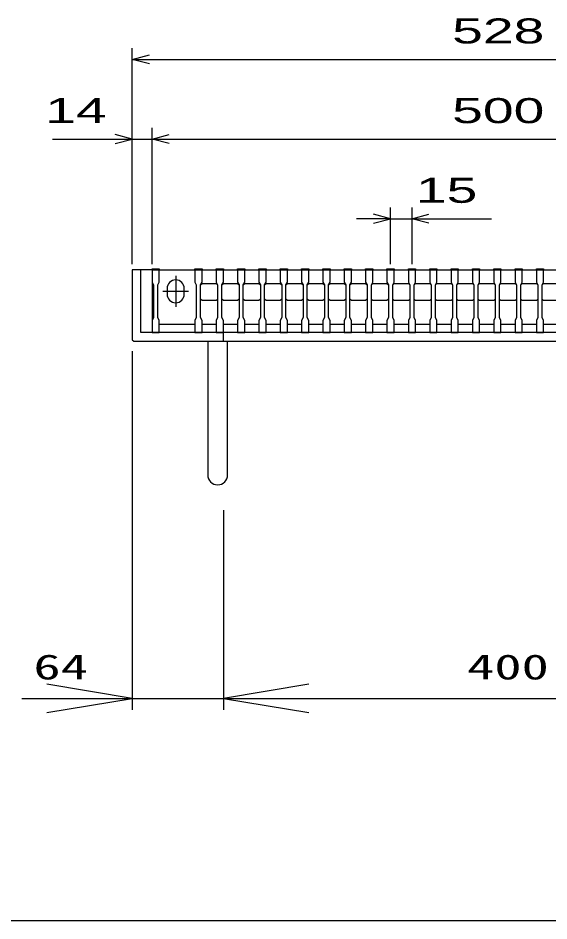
# Model space of a CAD drawing. Units: millimetres, scale not verified. Extents: x -1456 to 1389, y -1026 to 839.
# Drawn here: x -1077 to -704, y -921 to -287 of the extents above; entities that cross this region are included whole.
import ezdxf
from ezdxf.enums import TextEntityAlignment as Align

# ---------------------------------------------------------------- set-up
doc = ezdxf.new("R2010")
doc.units = ezdxf.units.MM
doc.header["$LTSCALE"] = 8
for name, color, linetype, lineweight in [('0_2', 150, 'Continuous', 25), ('16', 3, 'Continuous', 25), ('19', 6, 'Continuous', 25), ('22', 4, 'Continuous', 25)]:
    doc.layers.add(name, color=color, linetype=linetype, lineweight=lineweight)
doc.styles.add('ベクトル', font='')
doc.styles.add('ＭＳ ゴシック', font='')
doc.styles.get('ベクトル').set_extended_font_data('ベクトル')
doc.styles.get('ＭＳ ゴシック').set_extended_font_data('MS Gothic')

# ---------------------------------------------------------------- blocks, each defined once
blk = doc.blocks.new('open_arrow')
at = {"color": 0, "linetype": 'Continuous', "lineweight": -2}
blk.add_lwpolyline([(7.5, 1.25), (0, 0), (7.5, -1.25)], dxfattribs=at)

msp = doc.modelspace()

# ---------------------------------------------------------------- linework, layer by layer
at = {"layer": '0_2'}
msp.add_line((1388.8, -921.2), (-1379.2, -921.2), dxfattribs=at)
at = {"layer": '16'}
for p, q in [((-983, -463.691), (-983, -462.991)), ((-983, -462.991), (-978, -462.991)), ((-978, -462.991), (-978, -463.691)), ((-953, -463.691), (-953, -462.991)), ((-953, -462.991), (-948, -462.991)), ((-948, -462.991), (-948, -463.691)), ((-938, -463.691), (-938, -462.991)), ((-938, -462.991), (-933, -462.991)), ((-933, -462.991), (-933, -463.691)), ((-923, -463.691), (-923, -462.991)), ((-923, -462.991), (-918, -462.991)), ((-918, -462.991), (-918, -463.691)), ((-908, -463.691), (-908, -462.991)), ((-908, -462.991), (-903, -462.991)), ((-903, -462.991), (-903, -463.691)), ((-893, -463.691), (-893, -462.991)), ((-893, -462.991), (-888, -462.991)), ((-888, -462.991), (-888, -463.691)), ((-878, -463.691), (-878, -462.991)), ((-878, -462.991), (-873, -462.991)), ((-873, -462.991), (-873, -463.691)), ((-863, -463.691), (-863, -462.991)), ((-863, -462.991), (-858, -462.991)), ((-858, -462.991), (-858, -463.691)), ((-848, -463.691), (-848, -462.991)), ((-848, -462.991), (-843, -462.991)), ((-843, -462.991), (-843, -463.691)), ((-833, -463.691), (-833, -462.991)), ((-833, -462.991), (-828, -462.991)), ((-828, -462.991), (-828, -463.691)), ((-818, -463.691), (-818, -462.991)), ((-818, -462.991), (-813, -462.991)), ((-813, -462.991), (-813, -463.691)), ((-803, -463.691), (-803, -462.991)), ((-803, -462.991), (-798, -462.991)), ((-798, -462.991), (-798, -463.691)), ((-788, -463.691), (-788, -462.991)), ((-788, -462.991), (-783, -462.991)), ((-783, -462.991), (-783, -463.691)), ((-773, -463.691), (-773, -462.991)), ((-773, -462.991), (-768, -462.991)), ((-768, -462.991), (-768, -463.691)), ((-758, -463.691), (-758, -462.991)), ((-758, -462.991), (-753, -462.991)), ((-753, -462.991), (-753, -463.691)), ((-743, -463.691), (-743, -462.991)), ((-743, -462.991), (-738, -462.991)), ((-738, -462.991), (-738, -463.691)), ((-728, -463.691), (-728, -462.991)), ((-728, -462.991), (-723, -462.991)), ((-723, -462.991), (-723, -463.691)), ((-713, -463.691), (-713, -462.991)), ((-713, -462.991), (-708, -462.991)), ((-708, -462.991), (-708, -463.691)), ((-983, -463.691), (-983, -472.191)), ((-978, -463.691), (-983, -463.691)), ((-983, -463.691), (-983, -501.691)), ((-983, -463.691), (-483, -463.691)), ((-979, -463.691), (-954, -463.691)), ((-978, -472.191), (-978, -463.691)), ((-966.5, -467.691), (-966.5, -489.691)), ((-953, -463.691), (-953, -472.191)), ((-948, -463.691), (-953, -463.691)), ((-948, -472.191), (-948, -463.691)), ((-938, -463.691), (-938, -472.191)), ((-933, -463.691), (-938, -463.691)), ((-933, -472.191), (-933, -463.691)), ((-923, -463.691), (-923, -472.191)), ((-918, -463.691), (-923, -463.691)), ((-918, -472.191), (-918, -463.691)), ((-908, -463.691), (-908, -472.191)), ((-903, -463.691), (-908, -463.691)), ((-903, -472.191), (-903, -463.691)), ((-893, -463.691), (-893, -472.191)), ((-888, -463.691), (-893, -463.691)), ((-888, -472.191), (-888, -463.691)), ((-878, -463.691), (-878, -472.191)), ((-873, -463.691), (-878, -463.691)), ((-873, -472.191), (-873, -463.691)), ((-863, -463.691), (-863, -472.191)), ((-858, -463.691), (-863, -463.691)), ((-858, -472.191), (-858, -463.691)), ((-848, -463.691), (-848, -472.191)), ((-843, -463.691), (-848, -463.691)), ((-843, -472.191), (-843, -463.691)), ((-833, -463.691), (-833, -472.191)), ((-828, -463.691), (-833, -463.691)), ((-828, -472.191), (-828, -463.691)), ((-818, -463.691), (-818, -472.191)), ((-813, -463.691), (-818, -463.691)), ((-813, -472.191), (-813, -463.691)), ((-803, -463.691), (-803, -472.191)), ((-798, -463.691), (-803, -463.691)), ((-798, -472.191), (-798, -463.691)), ((-788, -463.691), (-788, -472.191)), ((-783, -463.691), (-788, -463.691)), ((-783, -472.191), (-783, -463.691)), ((-773, -463.691), (-773, -472.191)), ((-768, -463.691), (-773, -463.691)), ((-768, -472.191), (-768, -463.691)), ((-758, -463.691), (-758, -472.191)), ((-753, -463.691), (-758, -463.691)), ((-753, -472.191), (-753, -463.691)), ((-743, -463.691), (-743, -472.191)), ((-738, -463.691), (-743, -463.691)), ((-738, -472.191), (-738, -463.691)), ((-728, -463.691), (-728, -472.191)), ((-723, -463.691), (-728, -463.691)), ((-723, -472.191), (-723, -463.691)), ((-713, -463.691), (-713, -472.191)), ((-708, -463.691), (-713, -463.691)), ((-708, -472.191), (-708, -463.691)), ((-983, -472.191), (-982, -474.191)), ((-982, -474.191), (-982, -497.191)), ((-979, -474.191), (-978, -472.191)), ((-979, -497.191), (-979, -474.191)), ((-953, -472.191), (-952, -474.191)), ((-952, -474.191), (-952, -497.191)), ((-949, -474.191), (-948, -472.191)), ((-949, -474.191), (-948, -473.191)), ((-949, -497.191), (-949, -474.191)), ((-948, -473.191), (-938, -473.191)), ((-938, -472.191), (-937, -474.191)), ((-938, -473.191), (-937, -474.191)), ((-937, -474.191), (-937, -497.191)), ((-934, -474.191), (-933, -472.191)), ((-934, -474.191), (-933, -473.191)), ((-934, -497.191), (-934, -474.191)), ((-933, -473.191), (-923, -473.191)), ((-923, -472.191), (-922, -474.191)), ((-923, -473.191), (-922, -474.191)), ((-922, -474.191), (-922, -497.191)), ((-919, -474.191), (-918, -472.191)), ((-919, -474.191), (-918, -473.191)), ((-919, -497.191), (-919, -474.191)), ((-918, -473.191), (-908, -473.191)), ((-908, -472.191), (-907, -474.191)), ((-908, -473.191), (-907, -474.191)), ((-907, -474.191), (-907, -497.191)), ((-904, -474.191), (-903, -472.191)), ((-904, -474.191), (-903, -473.191)), ((-904, -497.191), (-904, -474.191)), ((-903, -473.191), (-893, -473.191)), ((-893, -472.191), (-892, -474.191)), ((-893, -473.191), (-892, -474.191)), ((-892, -474.191), (-892, -497.191)), ((-889, -474.191), (-888, -472.191)), ((-889, -474.191), (-888, -473.191)), ((-889, -497.191), (-889, -474.191)), ((-888, -473.191), (-878, -473.191)), ((-878, -472.191), (-877, -474.191)), ((-878, -473.191), (-877, -474.191)), ((-877, -474.191), (-877, -497.191)), ((-874, -474.191), (-873, -472.191)), ((-874, -474.191), (-873, -473.191)), ((-874, -497.191), (-874, -474.191)), ((-873, -473.191), (-863, -473.191)), ((-863, -472.191), (-862, -474.191)), ((-863, -473.191), (-862, -474.191)), ((-862, -474.191), (-862, -497.191)), ((-859, -474.191), (-858, -472.191)), ((-859, -474.191), (-858, -473.191)), ((-859, -497.191), (-859, -474.191)), ((-858, -473.191), (-848, -473.191)), ((-848, -472.191), (-847, -474.191)), ((-848, -473.191), (-847, -474.191)), ((-847, -474.191), (-847, -497.191)), ((-844, -474.191), (-843, -472.191)), ((-844, -474.191), (-843, -473.191)), ((-844, -497.191), (-844, -474.191)), ((-843, -473.191), (-833, -473.191)), ((-833, -472.191), (-832, -474.191)), ((-833, -473.191), (-832, -474.191)), ((-832, -474.191), (-832, -497.191)), ((-829, -474.191), (-828, -472.191)), ((-829, -474.191), (-828, -473.191)), ((-829, -497.191), (-829, -474.191)), ((-828, -473.191), (-818, -473.191)), ((-818, -472.191), (-817, -474.191)), ((-818, -473.191), (-817, -474.191)), ((-817, -474.191), (-817, -497.191)), ((-814, -474.191), (-813, -472.191)), ((-814, -474.191), (-813, -473.191)), ((-814, -497.191), (-814, -474.191)), ((-813, -473.191), (-803, -473.191)), ((-803, -472.191), (-802, -474.191)), ((-803, -473.191), (-802, -474.191)), ((-802, -474.191), (-802, -497.191)), ((-799, -474.191), (-798, -472.191)), ((-799, -474.191), (-798, -473.191)), ((-799, -497.191), (-799, -474.191)), ((-798, -473.191), (-788, -473.191)), ((-788, -472.191), (-787, -474.191)), ((-788, -473.191), (-787, -474.191)), ((-787, -474.191), (-787, -497.191)), ((-784, -474.191), (-783, -472.191)), ((-784, -474.191), (-783, -473.191)), ((-784, -497.191), (-784, -474.191)), ((-783, -473.191), (-773, -473.191)), ((-773, -472.191), (-772, -474.191)), ((-773, -473.191), (-772, -474.191)), ((-772, -474.191), (-772, -497.191)), ((-769, -474.191), (-768, -472.191)), ((-769, -474.191), (-768, -473.191)), ((-769, -497.191), (-769, -474.191)), ((-768, -473.191), (-758, -473.191)), ((-758, -472.191), (-757, -474.191)), ((-758, -473.191), (-757, -474.191)), ((-757, -474.191), (-757, -497.191)), ((-754, -474.191), (-753, -472.191)), ((-754, -474.191), (-753, -473.191)), ((-754, -497.191), (-754, -474.191)), ((-753, -473.191), (-743, -473.191)), ((-743, -472.191), (-742, -474.191)), ((-743, -473.191), (-742, -474.191)), ((-742, -474.191), (-742, -497.191)), ((-739, -474.191), (-738, -472.191)), ((-739, -474.191), (-738, -473.191)), ((-739, -497.191), (-739, -474.191)), ((-738, -473.191), (-728, -473.191)), ((-728, -472.191), (-727, -474.191)), ((-728, -473.191), (-727, -474.191)), ((-727, -474.191), (-727, -497.191)), ((-724, -474.191), (-723, -472.191)), ((-724, -474.191), (-723, -473.191)), ((-724, -497.191), (-724, -474.191)), ((-723, -473.191), (-713, -473.191)), ((-713, -472.191), (-712, -474.191)), ((-713, -473.191), (-712, -474.191)), ((-712, -474.191), (-712, -497.191)), ((-709, -474.191), (-708, -472.191)), ((-709, -474.191), (-708, -473.191)), ((-709, -497.191), (-709, -474.191)), ((-708, -473.191), (-698, -473.191)), ((-975.5, -478.691), (-957.5, -478.691)), ((-972.5, -476.691), (-972.5, -480.691)), ((-960.5, -480.691), (-960.5, -476.691)), ((-948, -485.191), (-949, -484.191)), ((-938, -485.191), (-948, -485.191)), ((-937, -484.191), (-938, -485.191)), ((-933, -485.191), (-934, -484.191)), ((-923, -485.191), (-933, -485.191)), ((-922, -484.191), (-923, -485.191)), ((-918, -485.191), (-919, -484.191)), ((-908, -485.191), (-918, -485.191)), ((-907, -484.191), (-908, -485.191)), ((-903, -485.191), (-904, -484.191)), ((-893, -485.191), (-903, -485.191)), ((-892, -484.191), (-893, -485.191)), ((-888, -485.191), (-889, -484.191)), ((-878, -485.191), (-888, -485.191)), ((-877, -484.191), (-878, -485.191)), ((-873, -485.191), (-874, -484.191)), ((-863, -485.191), (-873, -485.191)), ((-862, -484.191), (-863, -485.191)), ((-858, -485.191), (-859, -484.191)), ((-848, -485.191), (-858, -485.191)), ((-847, -484.191), (-848, -485.191)), ((-843, -485.191), (-844, -484.191)), ((-833, -485.191), (-843, -485.191)), ((-832, -484.191), (-833, -485.191)), ((-828, -485.191), (-829, -484.191)), ((-818, -485.191), (-828, -485.191)), ((-817, -484.191), (-818, -485.191)), ((-813, -485.191), (-814, -484.191)), ((-803, -485.191), (-813, -485.191)), ((-802, -484.191), (-803, -485.191)), ((-798, -485.191), (-799, -484.191)), ((-788, -485.191), (-798, -485.191)), ((-787, -484.191), (-788, -485.191)), ((-783, -485.191), (-784, -484.191)), ((-773, -485.191), (-783, -485.191)), ((-772, -484.191), (-773, -485.191)), ((-768, -485.191), (-769, -484.191)), ((-758, -485.191), (-768, -485.191)), ((-757, -484.191), (-758, -485.191)), ((-753, -485.191), (-754, -484.191)), ((-743, -485.191), (-753, -485.191)), ((-742, -484.191), (-743, -485.191)), ((-738, -485.191), (-739, -484.191)), ((-728, -485.191), (-738, -485.191)), ((-727, -484.191), (-728, -485.191)), ((-723, -485.191), (-724, -484.191)), ((-713, -485.191), (-723, -485.191)), ((-712, -484.191), (-713, -485.191)), ((-708, -485.191), (-709, -484.191)), ((-698, -485.191), (-708, -485.191)), ((-982, -497.191), (-983, -499.191)), ((-983, -499.191), (-983, -507.691)), ((-978, -499.191), (-979, -497.191)), ((-978, -507.691), (-978, -499.191)), ((-952, -497.191), (-953, -499.191)), ((-953, -499.191), (-953, -507.691)), ((-948, -499.191), (-949, -497.191)), ((-948, -507.691), (-948, -499.191)), ((-937, -497.191), (-938, -499.191)), ((-938, -499.191), (-938, -507.691)), ((-933, -499.191), (-934, -497.191)), ((-933, -507.691), (-933, -499.191)), ((-922, -497.191), (-923, -499.191)), ((-923, -499.191), (-923, -507.691)), ((-918, -499.191), (-919, -497.191)), ((-918, -507.691), (-918, -499.191)), ((-907, -497.191), (-908, -499.191)), ((-908, -499.191), (-908, -507.691)), ((-903, -499.191), (-904, -497.191)), ((-903, -507.691), (-903, -499.191)), ((-892, -497.191), (-893, -499.191)), ((-893, -499.191), (-893, -507.691)), ((-888, -499.191), (-889, -497.191)), ((-888, -507.691), (-888, -499.191)), ((-877, -497.191), (-878, -499.191)), ((-878, -499.191), (-878, -507.691)), ((-873, -499.191), (-874, -497.191)), ((-873, -507.691), (-873, -499.191)), ((-862, -497.191), (-863, -499.191)), ((-863, -499.191), (-863, -507.691)), ((-858, -499.191), (-859, -497.191)), ((-858, -507.691), (-858, -499.191)), ((-847, -497.191), (-848, -499.191)), ((-848, -499.191), (-848, -507.691)), ((-843, -499.191), (-844, -497.191)), ((-843, -507.691), (-843, -499.191)), ((-832, -497.191), (-833, -499.191)), ((-833, -499.191), (-833, -507.691)), ((-828, -499.191), (-829, -497.191)), ((-828, -507.691), (-828, -499.191)), ((-817, -497.191), (-818, -499.191)), ((-818, -499.191), (-818, -507.691)), ((-813, -499.191), (-814, -497.191)), ((-813, -507.691), (-813, -499.191)), ((-802, -497.191), (-803, -499.191)), ((-803, -499.191), (-803, -507.691)), ((-798, -499.191), (-799, -497.191)), ((-798, -507.691), (-798, -499.191)), ((-787, -497.191), (-788, -499.191)), ((-788, -499.191), (-788, -507.691)), ((-783, -499.191), (-784, -497.191)), ((-783, -507.691), (-783, -499.191)), ((-772, -497.191), (-773, -499.191)), ((-773, -499.191), (-773, -507.691)), ((-768, -499.191), (-769, -497.191)), ((-768, -507.691), (-768, -499.191)), ((-757, -497.191), (-758, -499.191)), ((-758, -499.191), (-758, -507.691)), ((-753, -499.191), (-754, -497.191)), ((-753, -507.691), (-753, -499.191)), ((-742, -497.191), (-743, -499.191)), ((-743, -499.191), (-743, -507.691)), ((-738, -499.191), (-739, -497.191)), ((-738, -507.691), (-738, -499.191)), ((-727, -497.191), (-728, -499.191)), ((-728, -499.191), (-728, -507.691)), ((-723, -499.191), (-724, -497.191)), ((-723, -507.691), (-723, -499.191)), ((-712, -497.191), (-713, -499.191)), ((-713, -499.191), (-713, -507.691)), ((-708, -499.191), (-709, -497.191)), ((-708, -507.691), (-708, -499.191)), ((-978, -501.691), (-953, -501.691)), ((-948, -501.691), (-938, -501.691)), ((-933, -501.691), (-923, -501.691)), ((-918, -501.691), (-908, -501.691)), ((-903, -501.691), (-893, -501.691)), ((-888, -501.691), (-878, -501.691)), ((-873, -501.691), (-863, -501.691)), ((-858, -501.691), (-848, -501.691)), ((-843, -501.691), (-833, -501.691)), ((-828, -501.691), (-818, -501.691)), ((-813, -501.691), (-803, -501.691)), ((-798, -501.691), (-788, -501.691)), ((-783, -501.691), (-773, -501.691)), ((-768, -501.691), (-758, -501.691)), ((-753, -501.691), (-743, -501.691)), ((-738, -501.691), (-728, -501.691)), ((-723, -501.691), (-713, -501.691)), ((-708, -501.691), (-698, -501.691)), ((-983, -507.691), (-978, -507.691)), ((-953, -507.691), (-948, -507.691)), ((-938, -507.691), (-933, -507.691)), ((-923, -507.691), (-918, -507.691)), ((-908, -507.691), (-903, -507.691)), ((-893, -507.691), (-888, -507.691)), ((-878, -507.691), (-873, -507.691)), ((-863, -507.691), (-858, -507.691)), ((-848, -507.691), (-843, -507.691)), ((-833, -507.691), (-828, -507.691)), ((-818, -507.691), (-813, -507.691)), ((-803, -507.691), (-798, -507.691)), ((-788, -507.691), (-783, -507.691)), ((-773, -507.691), (-768, -507.691)), ((-758, -507.691), (-753, -507.691)), ((-743, -507.691), (-738, -507.691)), ((-728, -507.691), (-723, -507.691)), ((-713, -507.691), (-708, -507.691))]:
    msp.add_line(p, q, dxfattribs=at)
for centre, start, end in [((-966.5, -476.691), 0, 180), ((-966.5, -480.691), 180, 0)]:
    msp.add_arc(centre, 6, start, end, dxfattribs=at)
at = {"layer": '19'}
for p, q in [((-983, -463.691), (-997, -463.691)), ((-997, -463.691), (-997, -512.691)), ((-991, -507.691), (-991, -463.691)), ((-997, -512.691), (-996, -513.691)), ((-996, -513.691), (-588, -513.691)), ((-588, -507.691), (-991, -507.691)), ((-944, -513.691), (-944, -607.691)), ((-933, -513.691), (-933, -507.691)), ((-930, -607.691), (-930, -513.691))]:
    msp.add_line(p, q, dxfattribs=at)
msp.add_arc((-937, -607.691), 7, 180, 0, dxfattribs=at)
at = {"layer": '22'}
for p, q in [((-997, -459.691), (-997, -307.691)), ((-997, -315.691), (-985, -312.491)), ((-985, -318.891), (-997, -315.691)), ((-997, -315.691), (-469, -315.691)), ((-997, -459.691), (-997, -363.691)), ((-983, -459.691), (-983, -363.691)), ((-1053, -371.691), (-997, -371.691)), ((-997, -371.691), (-1009, -368.491)), ((-1009, -374.891), (-997, -371.691)), ((-997, -371.691), (-983, -371.691)), ((-983, -371.691), (-971, -368.491)), ((-971, -374.891), (-983, -371.691)), ((-983, -371.691), (-483, -371.691)), ((-815.5, -427.691), (-827.5, -424.491)), ((-815.5, -459.691), (-815.5, -419.691)), ((-800.5, -419.691), (-800.5, -459.691)), ((-800.5, -427.691), (-788.5, -424.491)), ((-815.5, -427.691), (-839.5, -427.691)), ((-827.5, -430.891), (-815.5, -427.691)), ((-815.5, -427.691), (-800.5, -427.691)), ((-788.5, -430.891), (-800.5, -427.691)), ((-800.5, -427.691), (-744.5, -427.691)), ((-997, -520.691), (-997, -772.757)), ((-933, -632.533), (-933, -772.757)), ((-933, -632.533), (-933, -772.757)), ((-1074.582, -764.757), (-933, -764.757)), ((-933, -764.757), (-533, -764.757))]:
    msp.add_line(p, q, dxfattribs=at)

# ---------------------------------------------------------------- block references
at = {"layer": '22', "xscale": 8, "yscale": 8, "rotation": 180}
msp.add_blockref('open_arrow', (-997, -764.757), dxfattribs=at)
at = {"layer": '22', "xscale": 8, "yscale": 8}
msp.add_blockref('open_arrow', (-933, -764.757), dxfattribs=at)

# ---------------------------------------------------------------- texts
at = {"layer": '22', "color": 2, "style": 'ベクトル', "width": 1.65}
for s, p in [(' 528 ', (-783, -295.691)), (' 500 ', (-783, -351.691)), (' 14 ', (-1069, -351.691)), (' 15 ', (-808.5, -407.691))]:
    msp.add_text(s, height=17.6, dxfattribs=at).set_placement(p, align=Align.MIDDLE_LEFT)
at = {"layer": '22', "style": 'ＭＳ ゴシック', "width": 1.6}
msp.add_text('64', height=17.6, dxfattribs=at).set_placement((-1028.182, -756.757), align=Align.BOTTOM_RIGHT)
msp.add_text('400', height=17.6, dxfattribs=at).set_placement((-733, -756.757), align=Align.BOTTOM_CENTER)

doc.saveas('drawing.dxf')
